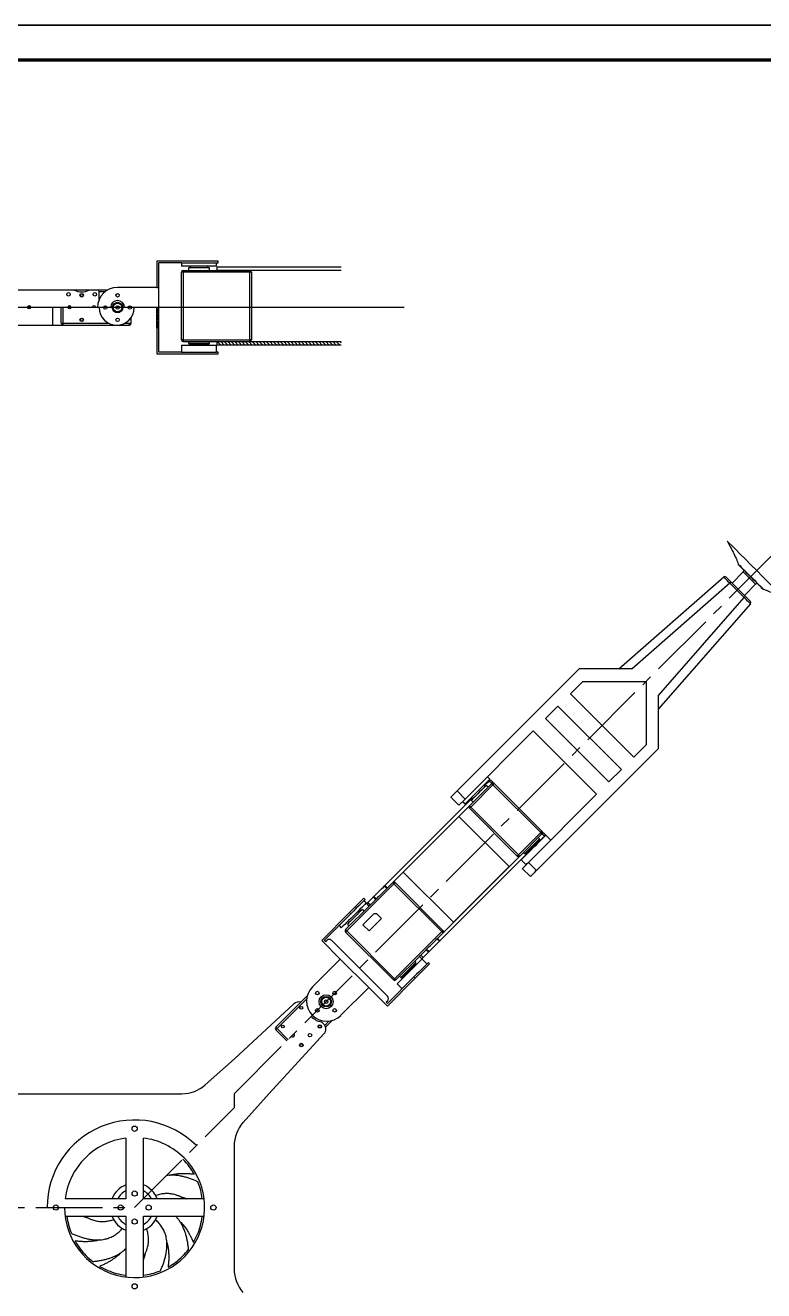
# Model space of a CAD drawing. Header units: millimetres. Extents: x 12 to 853, y 14 to 608.
# Drawn here: x 361.2 to 572.1, y 246.3 to 607.6 of the extents above; entities that cross this region are included whole.
import ezdxf

# ---------------------------------------------------------------- set-up
doc = ezdxf.new("R2010")
doc.units = ezdxf.units.MM
doc.linetypes.add('CENTER2', pattern=[28.575, 19.05, -3.175, 3.175, -3.175])
doc.layers.add('中心线', color=10, linetype='CENTER2')
doc.layers.add('标注', color=255, linetype='Continuous')

msp = doc.modelspace()

# ---------------------------------------------------------------- linework, layer by layer
at = {"color": 0, "lineweight": 35}
msp.add_line((853.04, 607.56), (12.04, 607.56), dxfattribs=at)
at = {"color": 0, "lineweight": 70}
msp.add_line((843.04, 597.56), (37.04, 597.56), dxfattribs=at)
for p, q in [((416.35, 540.23), (398.85, 540.23)), ((398.85, 540.23), (398.85, 532.73)), ((405.85, 539.73), (399.35, 539.73)), ((399.35, 514.23), (399.35, 539.73)), ((405.85, 539.73), (415.85, 539.73)), ((410.85, 539.73), (416.35, 539.73)), ((416.05, 538.59), (451.45, 538.58)), ((416.05, 537.58), (416.05, 538.58)), ((416.35, 539.73), (416.35, 540.23)), ((451.45, 537.58), (416.05, 537.58)), ((398.85, 532.73), (399.35, 532.73)), ((469.42, 526.98), (337.35, 526.98)), ((369.1, 521.98), (369.1, 526.98)), ((391.51, 522.48), (391.51, 524.21)), ((398.85, 521.23), (398.85, 526.98)), ((398.85, 526.73), (399.35, 526.23)), ((398.85, 526.23), (399.35, 525.73)), ((398.85, 525.73), (399.35, 525.23)), ((398.85, 525.23), (399.35, 524.73)), ((398.85, 524.73), (399.35, 524.23)), ((398.85, 524.23), (399.35, 523.73)), ((399.1, 526.98), (399.35, 526.73)), ((371.51, 522.48), (385.17, 522.48)), ((372.01, 521.98), (391.01, 521.98)), ((389.53, 522.48), (391.51, 522.48)), ((391.01, 521.98), (391.01, 522.48)), ((398.85, 523.73), (399.35, 523.23)), ((398.85, 523.23), (399.35, 522.73)), ((398.85, 522.73), (399.35, 522.23)), ((398.85, 522.23), (399.35, 521.73)), ((398.85, 521.73), (399.35, 521.23)), ((398.85, 521.23), (398.85, 513.73)), ((398.85, 521.23), (399.35, 521.23)), ((406.35, 517.29), (451.45, 517.28)), ((416.05, 516.28), (416.05, 517.28)), ((416.05, 517.28), (417.05, 516.28)), ((417.05, 517.28), (418.05, 516.28)), ((418.05, 517.28), (419.05, 516.28)), ((419.05, 517.28), (420.05, 516.28)), ((420.05, 517.28), (421.05, 516.28)), ((421.05, 517.28), (422.05, 516.28)), ((422.05, 517.28), (423.05, 516.28)), ((423.05, 517.28), (424.05, 516.28)), ((424.05, 517.28), (425.05, 516.28)), ((425.05, 517.28), (426.05, 516.28)), ((426.05, 517.28), (427.05, 516.28)), ((427.05, 517.28), (428.05, 516.28)), ((428.05, 517.28), (429.05, 516.28)), ((429.05, 517.28), (430.05, 516.28)), ((430.05, 517.28), (431.05, 516.28)), ((431.05, 517.28), (432.05, 516.28)), ((432.05, 517.28), (433.05, 516.28)), ((433.05, 517.28), (434.05, 516.28)), ((434.05, 517.28), (435.05, 516.28)), ((435.05, 517.28), (436.05, 516.28)), ((436.05, 517.28), (437.05, 516.28)), ((437.05, 517.28), (438.05, 516.28)), ((438.05, 517.28), (439.05, 516.28)), ((439.05, 517.28), (440.05, 516.28)), ((440.05, 517.28), (441.05, 516.28)), ((441.05, 517.28), (442.05, 516.28)), ((442.05, 517.28), (443.05, 516.28)), ((443.05, 517.28), (444.05, 516.28)), ((444.05, 517.28), (445.05, 516.28)), ((445.05, 517.28), (446.05, 516.28)), ((446.05, 517.28), (447.05, 516.28)), ((447.05, 517.28), (448.05, 516.28)), ((448.05, 517.28), (449.05, 516.28)), ((449.05, 517.28), (450.05, 516.28)), ((450.05, 517.28), (451.05, 516.28)), ((451.05, 517.28), (451.45, 516.88)), ((398.85, 513.73), (416.35, 513.73)), ((405.85, 514.23), (399.35, 514.23)), ((405.85, 514.23), (415.85, 514.23)), ((416.35, 514.23), (415.85, 514.23)), ((451.45, 516.28), (416.05, 516.28)), ((416.35, 513.73), (416.35, 514.23))]:
    msp.add_line(p, q)
at = {"color": 7, "linetype": 'Continuous', "lineweight": 25}
for p, q in [((405.85, 539.73), (405.85, 538.83)), ((407.85, 538.33), (407.85, 537.58)), ((408.35, 538.83), (408.35, 538.33)), ((413.35, 538.33), (413.35, 538.83)), ((413.85, 537.58), (413.85, 538.33)), ((415.85, 538.83), (415.85, 539.73)), ((405.85, 517.78), (405.85, 537.08)), ((425.35, 537.08), (405.85, 537.08)), ((406.35, 537.58), (425.35, 537.58)), ((406.35, 537.08), (406.35, 517.78)), ((425.35, 517.78), (425.35, 537.08)), ((425.85, 537.08), (425.85, 517.78)), ((375.06, 531.98), (339.64, 531.98)), ((381.85, 531.98), (379.64, 531.98)), ((384.76, 531.98), (382.12, 531.98)), ((382.35, 529.32), (382.35, 531.48)), ((398.85, 532.73), (387.6, 532.73)), ((342.66, 521.98), (372.01, 521.98)), ((406.35, 517.78), (425.35, 517.78)), ((407.85, 517.28), (407.85, 516.78)), ((413.85, 516.78), (413.85, 517.28)), ((405.85, 516.23), (405.85, 514.23)), ((409.35, 516.53), (409.35, 516.23)), ((412.35, 516.23), (412.35, 516.53)), ((415.85, 514.23), (415.85, 516.23)), ((530.73, 423.8), (560.69, 450.06)), ((562.44, 448.26), (534.52, 423.8)), ((561.37, 450.04), (562.79, 448.62)), ((566.54, 444.16), (562.44, 448.26)), ((562.79, 448.62), (566.9, 444.51)), ((566.26, 451.52), (563.08, 448.33)), ((566.61, 444.8), (569.79, 447.98)), ((542.07, 416.24), (566.54, 444.16)), ((568.34, 442.41), (542.07, 412.45)), ((519.38, 423.8), (484.55, 388.97)), ((534.52, 423.8), (519.38, 423.8)), ((516.9, 416.73), (520.44, 420.26)), ((520.44, 420.26), (538.54, 420.26)), ((538.54, 420.26), (538.54, 402.16)), ((535, 398.62), (516.9, 416.73)), ((542.07, 401.1), (542.07, 416.24)), ((509.83, 409.65), (513.37, 413.19)), ((513.37, 413.19), (531.47, 395.09)), ((527.93, 391.55), (509.83, 409.65)), ((486.85, 386.67), (506.29, 406.12)), ((506.29, 406.12), (524.4, 388.02)), ((507.25, 366.27), (542.07, 401.1)), ((538.54, 402.16), (535, 398.62)), ((531.47, 395.09), (527.93, 391.55)), ((488.09, 384.73), (494.45, 391.09)), ((494.8, 390.74), (488.44, 384.38)), ((492.51, 390.21), (492.15, 390.56)), ((492.33, 390.39), (493.74, 391.8)), ((493.39, 390.03), (492.86, 390.56)), ((493.92, 392.33), (493.21, 393.04)), ((494.45, 391.09), (493.74, 391.8)), ((494.1, 392.15), (494.8, 391.45)), ((508.45, 377.09), (494.8, 390.74)), ((495.16, 391.09), (508.8, 377.45)), ((463.9, 361.95), (488.79, 386.85)), ((482.78, 387.2), (484.55, 388.97)), ((485.08, 384.91), (482.78, 387.2)), ((484.55, 388.97), (486.85, 386.67)), ((486.85, 386.67), (485.08, 384.91)), ((488.62, 387.03), (488.97, 386.67)), ((524.4, 388.02), (504.95, 368.57)), ((464.6, 361.25), (488.09, 384.73)), ((486.14, 385.97), (486.85, 385.26)), ((501.73, 370.37), (488.09, 384.02)), ((488.44, 384.38), (502.09, 370.73)), ((488.62, 386.32), (489.15, 385.79)), ((485.08, 381.72), (469.17, 365.81)), ((499.44, 367.37), (485.08, 381.72)), ((502.09, 370.73), (508.45, 377.09)), ((508.8, 376.74), (502.44, 370.37)), ((507.95, 374.47), (509.51, 376.03)), ((509.51, 376.03), (508.8, 376.74)), ((509.16, 377.09), (509.87, 376.39)), ((511.32, 374.94), (509.9, 376.35)), ((507.43, 373.87), (507.21, 374.09)), ((508.1, 375.32), (507.74, 375.68)), ((478.96, 346.89), (502.44, 370.37)), ((479.67, 346.19), (504.71, 371.23)), ((502.83, 369.28), (504.24, 367.86)), ((503.5, 371.44), (503.86, 371.08)), ((504.95, 368.57), (507.25, 366.27)), ((505.09, 371.97), (505.3, 371.75)), ((469.17, 365.81), (483.53, 351.46)), ((483.53, 351.46), (499.44, 367.37)), ((505.48, 364.51), (503.18, 366.8)), ((466.52, 362.46), (453.08, 349.02)), ((464.46, 361.1), (463.75, 361.81)), ((463.9, 361.95), (464.6, 361.25)), ((466.17, 362.81), (466.52, 362.46)), ((480.17, 348.81), (466.52, 362.46)), ((466.87, 362.81), (480.52, 349.16)), ((457.93, 358.32), (453.86, 354.25)), ((458.28, 357.97), (457.93, 358.32)), ((459.1, 357.15), (460.66, 358.71)), ((459.8, 356.44), (461.36, 358.01)), ((461.36, 358.01), (460.66, 358.71)), ((460.8, 358.86), (461.51, 358.15)), ((461.51, 358.15), (461.36, 358.01)), ((453.86, 354.25), (445.91, 346.3)), ((452.73, 349.37), (459.45, 356.09)), ((454.22, 353.9), (453.86, 354.25)), ((457.15, 354.85), (456.8, 355.21)), ((458.03, 354.68), (457.5, 355.21)), ((458.56, 356.98), (457.93, 357.61)), ((459.45, 356.09), (458.74, 356.8)), ((459.1, 357.15), (459.8, 356.44)), ((454.22, 353.9), (446.61, 346.3)), ((450.86, 350.54), (451.49, 349.9)), ((453.26, 351.67), (453.62, 351.32)), ((453.26, 350.96), (453.79, 350.43)), ((457.68, 350.79), (460.86, 353.97)), ((459.45, 349.02), (457.68, 350.79)), ((462.98, 352.56), (459.45, 349.02)), ((460.86, 353.97), (461.57, 353.97)), ((461.57, 353.97), (462.98, 352.56)), ((452.73, 349.37), (453.08, 349.02)), ((466.38, 335.02), (452.73, 348.67)), ((453.08, 349.02), (466.73, 335.37)), ((466.73, 335.37), (480.17, 348.81)), ((478.96, 346.89), (479.67, 346.19)), ((480.17, 348.81), (480.52, 348.45)), ((451.21, 340.99), (445.91, 346.3)), ((446.97, 345.94), (446.61, 346.3)), ((446.97, 345.94), (447.32, 346.3)), ((464.65, 330.39), (448.74, 346.3)), ((474.16, 342.09), (475.72, 343.65)), ((476.43, 342.95), (475.72, 343.65)), ((475.87, 343.8), (476.57, 343.09)), ((479.52, 346.04), (476.57, 343.09)), ((479.52, 346.04), (478.81, 346.75)), ((451.21, 340.99), (443.26, 333.04)), ((451.21, 340.99), (459.34, 332.86)), ((473.8, 341.74), (467.09, 335.02)), ((472.74, 339.97), (472.39, 340.32)), ((474.51, 341.03), (473.8, 341.74)), ((474.16, 342.09), (474.86, 341.38)), ((474.86, 341.38), (474.51, 341.03)), ((475.96, 339.58), (474.55, 340.99)), ((474.86, 341.38), (476.43, 342.95)), ((476.67, 339.58), (476.31, 339.93)), ((476.57, 343.09), (476.43, 342.95)), ((468.15, 336.08), (468.5, 335.73)), ((469.74, 336.61), (469.95, 336.4)), ((472.07, 338.52), (471.86, 338.73)), ((476.67, 339.58), (472.6, 335.51)), ((451.39, 324.91), (459.34, 332.86)), ((464.65, 327.56), (459.34, 332.86)), ((472.25, 335.87), (464.65, 328.27)), ((472.6, 335.51), (464.65, 327.56)), ((467.47, 333.92), (468.89, 332.51)), ((472.25, 335.87), (472.6, 335.51)), ((432.77, 321.49), (441.78, 330.5)), ((464.65, 328.97), (464.29, 328.62)), ((420.98, 312.53), (437.95, 328.2)), ((464.65, 328.27), (464.29, 328.62)), ((446.49, 322.38), (445.85, 323.03)), ((448.85, 323.43), (446.99, 321.57)), ((430.88, 302.63), (446.55, 319.61)), ((412.61, 305.07), (420.98, 312.53)), ((322.16, 302.53), (405.96, 302.53)), ((430.88, 302.63), (423.42, 294.27)), ((389.97, 289.88), (389.97, 272.52)), ((394.96, 272.53), (394.96, 289.88)), ((420.88, 287.61), (420.88, 252.46)), ((389.97, 272.52), (372.63, 272.52)), ((412.31, 272.53), (394.96, 272.53)), ((372.63, 267.54), (389.98, 267.54)), ((389.98, 267.54), (389.98, 250.19)), ((394.97, 267.54), (412.32, 267.54)), ((394.97, 250.19), (394.97, 267.54)), ((411.79, 267.38), (411.67, 267.54)), ((389.82, 250.71), (389.98, 250.84))]:
    msp.add_line(p, q, dxfattribs=at)
at = {"color": 8, "linetype": 'Continuous', "lineweight": 25}
for p, q in [((569.79, 447.98), (566.26, 451.52)), ((507.8, 374.32), (507.63, 374.5)), ((507.77, 374.65), (507.95, 374.47)), ((504.71, 371.23), (504.53, 371.41)), ((504.68, 371.55), (504.86, 371.38)), ((441.61, 329.62), (440.4, 328.41)), ((446.76, 322.05), (447.97, 323.26))]:
    msp.add_line(p, q, dxfattribs=at)
at = {"color": 7, "linetype": 'Continuous', "lineweight": 25, "flags": 128}
for points in [[(415.85, 538.83), (415.82, 538.83), (415.64, 538.83), (415.28, 538.83), (414.77, 538.83), (414.11, 538.83), (413.33, 538.83), (412.46, 538.83), (411.54, 538.83), (410.59, 538.83), (409.65, 538.83), (408.75, 538.83), (407.93, 538.83), (407.21, 538.83), (406.63, 538.83), (406.2, 538.83), (405.93, 538.83), (405.85, 538.83)], [(413.85, 538.33), (413.75, 538.33), (413.48, 538.33), (413.03, 538.33), (412.45, 538.33), (411.77, 538.33), (411.04, 538.33), (410.28, 538.33), (409.57, 538.33), (408.93, 538.33), (408.42, 538.33), (408.06, 538.33), (407.87, 538.33), (407.85, 538.33)], [(406.35, 537.58), (406.35, 537.57), (406.35, 537.54), (406.35, 537.49), (406.35, 537.43), (406.35, 537.36), (406.35, 537.27), (406.35, 537.18), (406.35, 537.08)], [(425.35, 537.58), (425.35, 537.57), (425.35, 537.54), (425.35, 537.49), (425.35, 537.43), (425.35, 537.36), (425.35, 537.27), (425.35, 537.18), (425.35, 537.08)], [(425.85, 537.08), (425.84, 537.08), (425.81, 537.08), (425.76, 537.08), (425.7, 537.08), (425.62, 537.08), (425.54, 537.08), (425.44, 537.08), (425.35, 537.08)], [(406.35, 517.78), (406.25, 517.78), (406.16, 517.78), (406.07, 517.78), (405.99, 517.78), (405.93, 517.78), (405.88, 517.78), (405.86, 517.78), (405.85, 517.78)], [(406.35, 517.78), (406.35, 517.68), (406.35, 517.59), (406.35, 517.5), (406.35, 517.42), (406.35, 517.36), (406.35, 517.32), (406.35, 517.29), (406.35, 517.28)], [(425.35, 517.78), (425.35, 517.68), (425.35, 517.59), (425.35, 517.5), (425.35, 517.42), (425.35, 517.36), (425.35, 517.32), (425.35, 517.29), (425.35, 517.28)], [(425.85, 517.78), (425.84, 517.78), (425.81, 517.78), (425.76, 517.78), (425.7, 517.78), (425.62, 517.78), (425.54, 517.78), (425.44, 517.78), (425.35, 517.78)], [(405.85, 516.23), (405.85, 516.23), (405.98, 516.23), (406.29, 516.23), (406.76, 516.23), (407.38, 516.23), (408.13, 516.23), (408.97, 516.23), (409.88, 516.23), (410.83, 516.23), (411.77, 516.23), (412.69, 516.23), (413.53, 516.23), (414.28, 516.23), (414.91, 516.23), (415.39, 516.23), (415.7, 516.23), (415.84, 516.23), (415.85, 516.23)], [(413.6, 516.53), (413.5, 516.53), (413.23, 516.53), (412.79, 516.53), (412.22, 516.53), (411.56, 516.53), (410.85, 516.53), (410.13, 516.53), (409.47, 516.53), (408.9, 516.53), (408.47, 516.53), (408.19, 516.53), (408.1, 516.53), (408.1, 516.53)], [(561.66, 460.36), (561.65, 460.36), (561.82, 460.2), (562.3, 459.71), (563.09, 458.93), (564.14, 457.87), (565.43, 456.59), (566.9, 455.12), (568.49, 453.53), (570.15, 451.87), (571.8, 450.21), (573.4, 448.62), (574.86, 447.15), (576.15, 445.86), (577.21, 444.81), (577.99, 444.02), (578.48, 443.54), (578.63, 443.38)], [(571.81, 446.67), (571.77, 446.71), (571.62, 446.86), (571.35, 447.13), (570.97, 447.51), (570.5, 447.98), (569.95, 448.53), (569.34, 449.13), (568.7, 449.78), (568.05, 450.43), (567.41, 451.07), (566.81, 451.67), (566.26, 452.22), (565.79, 452.69), (565.41, 453.07), (565.14, 453.34), (564.98, 453.5), (564.95, 453.53)], [(562.44, 448.26), (562.1, 448.61), (561.77, 448.95), (561.47, 449.26), (561.2, 449.53), (560.98, 449.76), (560.82, 449.92), (560.72, 450.02), (560.69, 450.06)], [(562.79, 448.62), (562.78, 448.61), (562.76, 448.59), (562.73, 448.56), (562.69, 448.51), (562.63, 448.46), (562.57, 448.4), (562.51, 448.33), (562.44, 448.26)], [(566.9, 444.51), (566.89, 444.51), (566.87, 444.49), (566.84, 444.45), (566.79, 444.41), (566.74, 444.36), (566.68, 444.29), (566.61, 444.23), (566.54, 444.16)], [(566.9, 444.51), (567.17, 444.24), (567.44, 443.97), (567.68, 443.73), (567.9, 443.51), (568.07, 443.33), (568.2, 443.2), (568.29, 443.12), (568.31, 443.1)], [(568.34, 442.41), (568.3, 442.45), (568.2, 442.55), (568.03, 442.71), (567.81, 442.92), (567.54, 443.19), (567.23, 443.49), (566.89, 443.82), (566.54, 444.16)], [(493.92, 392.33), (493.92, 392.33), (493.82, 392.23), (493.6, 392.01), (493.26, 391.67), (492.81, 391.22), (492.28, 390.69), (491.69, 390.1), (491.04, 389.45), (490.37, 388.78), (489.7, 388.11), (489.06, 387.47), (488.46, 386.87), (487.94, 386.35), (487.5, 385.91), (487.16, 385.57), (486.95, 385.36), (486.85, 385.26), (486.85, 385.26)], [(492.86, 390.56), (492.82, 390.53), (492.66, 390.36), (492.37, 390.08), (491.99, 389.69), (491.52, 389.22), (491, 388.71), (490.47, 388.18), (489.96, 387.66), (489.49, 387.19), (489.1, 386.81), (488.82, 386.52), (488.65, 386.36), (488.62, 386.32)], [(493.74, 391.8), (493.81, 391.87), (493.88, 391.94), (493.94, 392), (493.99, 392.05), (494.04, 392.09), (494.07, 392.13), (494.09, 392.15), (494.1, 392.15)], [(494.8, 391.45), (494.8, 391.44), (494.78, 391.42), (494.74, 391.39), (494.7, 391.34), (494.65, 391.29), (494.59, 391.23), (494.52, 391.16), (494.45, 391.09)], [(494.45, 391.09), (494.46, 391.09), (494.48, 391.07), (494.51, 391.03), (494.55, 390.99), (494.61, 390.94), (494.67, 390.87), (494.74, 390.81), (494.8, 390.74)], [(495.16, 391.09), (495.15, 391.09), (495.13, 391.07), (495.1, 391.03), (495.05, 390.99), (495, 390.94), (494.94, 390.87), (494.87, 390.81), (494.8, 390.74)], [(488.44, 384.38), (488.37, 384.44), (488.3, 384.51), (488.24, 384.57), (488.19, 384.63), (488.15, 384.67), (488.11, 384.7), (488.09, 384.72), (488.09, 384.73)], [(488.44, 384.38), (488.37, 384.31), (488.3, 384.24), (488.24, 384.18), (488.19, 384.13), (488.15, 384.08), (488.11, 384.05), (488.09, 384.03), (488.09, 384.02)], [(504.04, 370.49), (504.59, 371.03), (505.2, 371.65), (505.85, 372.3), (506.52, 372.97), (507.19, 373.63), (507.82, 374.27), (508.41, 374.85), (508.91, 375.36), (509.33, 375.78), (509.64, 376.09), (509.83, 376.28), (509.9, 376.35), (509.9, 376.35)], [(508.8, 377.45), (508.8, 377.44), (508.78, 377.42), (508.75, 377.39), (508.7, 377.34), (508.65, 377.29), (508.59, 377.23), (508.52, 377.16), (508.45, 377.09)], [(508.45, 377.09), (508.52, 377.02), (508.59, 376.96), (508.65, 376.9), (508.7, 376.84), (508.75, 376.8), (508.78, 376.77), (508.8, 376.75), (508.8, 376.74)], [(508.8, 376.74), (508.87, 376.81), (508.94, 376.87), (509, 376.94), (509.05, 376.99), (509.1, 377.03), (509.13, 377.07), (509.15, 377.09), (509.16, 377.09)], [(509.87, 376.39), (509.86, 376.38), (509.84, 376.36), (509.81, 376.33), (509.76, 376.28), (509.71, 376.23), (509.65, 376.17), (509.58, 376.1), (509.51, 376.03)], [(508.1, 374.97), (508.03, 374.9), (507.84, 374.71), (507.53, 374.4), (507.13, 374), (506.66, 373.53), (506.15, 373.03), (505.65, 372.52), (505.18, 372.05), (504.78, 371.65), (504.47, 371.34), (504.27, 371.15), (504.21, 371.08)], [(507.39, 373.91), (507.45, 373.97), (507.8, 374.32)], [(507.95, 374.47), (507.93, 374.45), (507.91, 374.43), (507.89, 374.41), (507.87, 374.39), (507.86, 374.38), (507.84, 374.36), (507.82, 374.34), (507.8, 374.32)], [(502.09, 370.73), (502.02, 370.66), (501.95, 370.59), (501.89, 370.53), (501.84, 370.48), (501.79, 370.43), (501.76, 370.4), (501.74, 370.38), (501.73, 370.37)], [(502.44, 370.37), (502.43, 370.38), (502.41, 370.4), (502.38, 370.43), (502.34, 370.48), (502.28, 370.53), (502.22, 370.59), (502.16, 370.66), (502.09, 370.73)], [(502.83, 369.28), (502.84, 369.29), (502.97, 369.42), (503.22, 369.67), (503.58, 370.03), (504.04, 370.49)], [(503.18, 366.8), (503.22, 366.84), (503.32, 366.94), (503.48, 367.1), (503.7, 367.32), (503.97, 367.59), (504.27, 367.9), (504.61, 368.23), (504.95, 368.57)], [(504.86, 371.38), (504.84, 371.36), (504.82, 371.34), (504.8, 371.32), (504.79, 371.3), (504.77, 371.29), (504.75, 371.27), (504.73, 371.25), (504.71, 371.23)], [(504.86, 371.38), (505.21, 371.73), (505.27, 371.79)], [(507.25, 366.27), (506.9, 365.93), (506.57, 365.6), (506.27, 365.29), (506, 365.02), (505.78, 364.8), (505.62, 364.64), (505.52, 364.54), (505.48, 364.51)], [(460.8, 358.86), (461.16, 359.21), (461.52, 359.58), (461.9, 359.95), (462.28, 360.33), (462.66, 360.71), (463.03, 361.09), (463.4, 361.45), (463.75, 361.81)], [(463.75, 361.81), (463.77, 361.82), (463.79, 361.84), (463.8, 361.86), (463.82, 361.88), (463.84, 361.9), (463.86, 361.92), (463.88, 361.94), (463.9, 361.95)], [(466.87, 362.81), (466.87, 362.8), (466.85, 362.78), (466.81, 362.75), (466.77, 362.71), (466.72, 362.65), (466.66, 362.59), (466.59, 362.52), (466.52, 362.46)], [(458.28, 357.97), (458.26, 357.95), (458.13, 357.81), (457.86, 357.54), (457.46, 357.14), (456.96, 356.64), (456.36, 356.04), (455.68, 355.37), (454.96, 354.65), (454.22, 353.9)], [(460.66, 358.71), (460.68, 358.73), (460.69, 358.75), (460.71, 358.77), (460.73, 358.79), (460.75, 358.81), (460.77, 358.83), (460.79, 358.84), (460.8, 358.86)], [(464.46, 361.1), (464.1, 360.75), (463.74, 360.38), (463.36, 360.01), (462.98, 359.63), (462.61, 359.25), (462.23, 358.87), (461.86, 358.51), (461.51, 358.15)], [(464.6, 361.25), (464.59, 361.23), (464.57, 361.21), (464.55, 361.19), (464.53, 361.17), (464.51, 361.15), (464.49, 361.13), (464.47, 361.12), (464.46, 361.1)], [(458.56, 356.98), (458.55, 356.96), (458.42, 356.83), (458.17, 356.58), (457.8, 356.21), (457.33, 355.74), (456.79, 355.2), (456.17, 354.58), (455.52, 353.93), (454.85, 353.26), (454.18, 352.59), (453.55, 351.96), (452.97, 351.38), (452.46, 350.87), (452.05, 350.46), (451.74, 350.15), (451.56, 349.97), (451.49, 349.9)], [(457.5, 355.21), (457.44, 355.14), (457.24, 354.94), (456.93, 354.63), (456.52, 354.22), (456.04, 353.74), (455.52, 353.22), (454.99, 352.69), (454.48, 352.18), (454.03, 351.73), (453.67, 351.37), (453.41, 351.11), (453.28, 350.98), (453.26, 350.96)], [(458.74, 356.8), (458.75, 356.81), (458.77, 356.83), (458.8, 356.86), (458.85, 356.9), (458.9, 356.96), (458.96, 357.02), (459.03, 357.08), (459.1, 357.15)], [(459.8, 356.44), (459.73, 356.38), (459.67, 356.31), (459.61, 356.25), (459.55, 356.19), (459.51, 356.15), (459.48, 356.12), (459.46, 356.1), (459.45, 356.09)], [(453.08, 349.02), (453.02, 348.95), (452.95, 348.88), (452.89, 348.82), (452.83, 348.77), (452.79, 348.73), (452.76, 348.69), (452.74, 348.67), (452.73, 348.67)], [(478.81, 346.75), (478.83, 346.76), (478.85, 346.78), (478.86, 346.8), (478.88, 346.82), (478.9, 346.84), (478.92, 346.85), (478.94, 346.87), (478.96, 346.89)], [(480.52, 349.16), (480.51, 349.15), (480.49, 349.13), (480.46, 349.1), (480.42, 349.06), (480.36, 349), (480.3, 348.94), (480.24, 348.88), (480.17, 348.81)], [(475.72, 343.65), (475.74, 343.67), (475.76, 343.69), (475.78, 343.71), (475.79, 343.73), (475.81, 343.75), (475.83, 343.76), (475.85, 343.78), (475.87, 343.8)], [(475.87, 343.8), (476.22, 344.15), (476.58, 344.52), (476.96, 344.89), (477.34, 345.27), (477.72, 345.65), (478.09, 346.03), (478.46, 346.39), (478.81, 346.75)], [(479.67, 346.19), (479.65, 346.17), (479.63, 346.15), (479.61, 346.13), (479.59, 346.11), (479.57, 346.09), (479.55, 346.07), (479.54, 346.06), (479.52, 346.04)], [(467.47, 333.92), (467.48, 333.93), (467.57, 334.02), (467.79, 334.24), (468.12, 334.57), (468.56, 335.01), (469.09, 335.54), (469.68, 336.13), (470.33, 336.78), (471, 337.45), (471.67, 338.11), (472.31, 338.76), (472.91, 339.36), (473.44, 339.89), (473.88, 340.33), (474.22, 340.67), (474.44, 340.89), (474.54, 340.99), (474.55, 340.99)], [(472.74, 339.62), (472.68, 339.55), (472.48, 339.36), (472.17, 339.05), (471.77, 338.64), (471.3, 338.17), (470.8, 337.67), (470.29, 337.17), (469.83, 336.7), (469.42, 336.3), (469.11, 335.99), (468.92, 335.79), (468.85, 335.73), (468.85, 335.73)], [(476.31, 339.93), (476.3, 339.92), (476.16, 339.78), (475.89, 339.51), (475.49, 339.11), (474.99, 338.61), (474.39, 338.01), (473.72, 337.34), (472.99, 336.62), (472.25, 335.87)], [(473.8, 341.74), (473.81, 341.74), (473.83, 341.76), (473.86, 341.8), (473.91, 341.84), (473.96, 341.89), (474.02, 341.96), (474.09, 342.02), (474.16, 342.09)], [(466.73, 335.37), (466.66, 335.3), (466.6, 335.24), (466.54, 335.18), (466.48, 335.12), (466.44, 335.08), (466.41, 335.05), (466.39, 335.03), (466.38, 335.02)], [(466.73, 335.37), (466.8, 335.3), (466.87, 335.24), (466.93, 335.18), (466.98, 335.12), (467.03, 335.08), (467.06, 335.05), (467.08, 335.03), (467.09, 335.02)]]:
    msp.add_lwpolyline(points, dxfattribs=at)
at = {"linetype": 'Continuous', "lineweight": 25, "flags": 128}
msp.add_lwpolyline([(407.85, 516.78), (407.87, 516.78), (408.06, 516.78), (408.42, 516.78), (408.93, 516.78), (409.57, 516.78), (410.28, 516.78), (411.04, 516.78), (411.77, 516.78), (412.45, 516.78), (413.03, 516.78), (413.48, 516.78), (413.75, 516.78), (413.85, 516.78)], dxfattribs=at)
at = {"color": 8, "linetype": 'Continuous', "lineweight": 25, "flags": 128}
for points in [[(564.82, 453.77), (564.85, 453.73), (565.01, 453.57), (565.3, 453.29), (565.7, 452.89), (566.2, 452.39), (566.77, 451.81), (567.41, 451.17), (568.09, 450.5), (568.78, 449.81), (569.45, 449.14), (570.09, 448.5), (570.67, 447.92), (571.17, 447.42), (571.56, 447.02), (571.85, 446.74), (572.01, 446.57), (572.05, 446.54)], [(503.86, 371.08), (503.89, 371.12), (504.06, 371.28), (504.34, 371.57), (504.73, 371.96), (505.2, 372.42), (505.71, 372.94), (506.24, 373.47), (506.76, 373.98), (507.22, 374.45), (507.61, 374.84), (507.9, 375.12), (508.06, 375.29), (508.1, 375.32)], [(468.5, 335.73), (468.52, 335.74), (468.65, 335.88), (468.9, 336.13), (469.27, 336.5), (469.72, 336.94), (470.22, 337.45), (470.75, 337.98), (471.28, 338.5), (471.76, 338.98), (472.17, 339.39), (472.48, 339.71), (472.68, 339.9), (472.74, 339.97)]]:
    msp.add_lwpolyline(points, dxfattribs=at)
at = {"color": 7, "linetype": 'Continuous', "lineweight": 25}
for centre, radius in [((373.6, 530.73), 0.5), ((381.1, 530.73), 0.5), ((377.35, 530.48), 0.5), ((377.35, 530.48), 0.5), ((377.35, 530.48), 0.4), ((384.1, 526.98), 0.5), ((387.6, 526.98), 1.5), ((387.6, 526.98), 1.25), ((387.6, 530.48), 0.5), ((391.1, 526.98), 0.5), ((362.35, 526.98), 0.4), ((373.85, 526.98), 0.4), ((377.35, 523.48), 0.5), ((377.35, 523.48), 0.4), ((387.6, 523.48), 0.5), ((444.67, 331.27), 0.5), ((447.15, 328.8), 2), ((447.15, 328.8), 1.5), ((447.15, 328.8), 1.25), ((449.62, 331.27), 0.5), ((440.07, 327.03), 0.4), ((444.67, 326.32), 0.5), ((449.62, 326.32), 0.5), ((434.77, 321.73), 0.4), ((445.38, 321.73), 0.5), ((445.38, 321.73), 0.4), ((442.55, 319.25), 0.5), ((440.07, 316.42), 0.5), ((440.07, 316.42), 0.4), ((392.47, 274.03), 0.75), ((388.47, 270.03), 0.75), ((396.47, 270.03), 0.75), ((392.47, 266.03), 0.75)]:
    msp.add_circle(centre, radius, dxfattribs=at)
at = {"color": 7, "linetype": 'Continuous'}
for centre in [(377.35, 530.48), (387.6, 526.98), (377.35, 523.48), (447.15, 328.8), (442.55, 319.25)]:
    msp.add_circle(centre, 0.5, dxfattribs=at)
at = {"color": 7, "linetype": 'Continuous', "lineweight": 25}
for centre, radius, start, end in [((406.35, 537.08), 0.5, 90, 180), ((425.35, 537.08), 0.5, 360, 90), ((375.06, 531.48), 0.5, 65.38, 90), ((377.35, 536.48), 5, 245.38, 294.62), ((379.64, 531.48), 0.5, 90, 114.62), ((387.6, 526.98), 5.75, 90, 180), ((381.85, 531.48), 0.5, 0, 90), ((362.35, 526.98), 0.5, 0, 180), ((380.85, 526.98), 0.5, 0, 180), ((387.6, 526.98), 2, 0, 180), ((406.35, 517.78), 0.5, 180, 270), ((408.1, 516.78), 0.25, 180, 270), ((413.6, 516.78), 0.25, 270, 360), ((425.35, 517.78), 0.5, 270, 360), ((565.3, 453.88), 0.5, 193.0602, 225), ((565.9, 451.87), 0.5, 315, 45), ((561.02, 449.68), 0.5, 45, 131.2308), ((570.15, 447.63), 0.5, 45, 135), ((572.16, 447.02), 0.5, 225, 256.9398), ((567.96, 442.74), 0.5, 318.7692, 45), ((494.8, 390.74), 0.5, 45, 135), ((488.44, 384.38), 0.5, 135, 225), ((508.45, 377.09), 0.5, 315, 45), ((507.92, 375.15), 0.25, 315, 45), ((502.09, 370.73), 0.5, 225, 315), ((504.03, 371.26), 0.25, 225, 315), ((466.52, 362.46), 0.5, 45, 135), ((453.08, 349.02), 0.5, 135, 225), ((480.17, 348.81), 0.5, 315, 45), ((448.03, 345.59), 1, 45, 135), ((472.57, 339.79), 0.25, 315, 45), ((447.32, 328.97), 5.75, 135, 315), ((466.73, 335.37), 0.5, 225, 315), ((468.68, 335.9), 0.25, 225, 315), ((463.94, 329.68), 1, 315, 45), ((439.31, 326.73), 2, 72.4185, 132.7094), ((439.31, 326.73), 2, 57.16915673451541, 57.16923393284812), ((446.79, 328.44), 5.5, 224.9232, 260.0968), ((445.08, 320.96), 2, 317.2906, 45), ((405.96, 312.53), 10, 270, 311.7268), ((430.88, 287.61), 10, 138.2732, 180), ((392.47, 270.03), 20, 180, 45.0621), ((392.47, 270.03), 6.93, 111.44, 158.94), ((392.47, 270.03), 5.42, 117.4122, 152.6966), ((392.47, 270.03), 6.93, 21.1411, 68.94), ((392.47, 270.03), 5.42, 27.4122, 62.6966), ((392.47, 270.03), 6.92, 201.4511, 248.94), ((392.47, 270.03), 5.43, 207.4122, 242.6966), ((392.47, 270.03), 5.43, 297.4122, 332.6966), ((392.47, 270.03), 6.93, 291.1411, 338.94), ((430.88, 252.46), 10, 180, 221.7268)]:
    msp.add_arc(centre, radius, start, end, dxfattribs=at)
at = {"color": 7, "linetype": 'Continuous'}
for centre, start, end in [((373.85, 526.98), 0, 180), ((437.6, 319.25), 224.3719, 45.6552)]:
    msp.add_arc(centre, 0.5, start, end, dxfattribs=at)
for centre, radius, start in [((387.35, 526.98), 5, 180), ((391.01, 522.48), 0.5, 270)]:
    msp.add_arc(centre, radius, start, 0)
at = {"color": 7, "linetype": 'Continuous', "lineweight": 25}
for points, knots in [([(561.65, 460.36), (561.93, 459.86), (562.5, 458.8), (563.37, 457.15), (564.08, 455.71), (564.58, 454.56), (564.74, 454.03), (564.82, 453.77)], [0, 0, 0, 0, 0.23283, 0.491451, 0.75846, 0.885332, 1, 1, 1, 1]), ([(572.05, 446.54), (572.41, 446.42), (573.28, 446.14), (574.73, 445.43), (576.57, 444.49), (577.91, 443.77), (578.64, 443.38)], [0, 0, 0, 0, 0.153079, 0.376177, 0.661042, 1, 1, 1, 1]), ([(409.47, 279.59), (409.46, 279.6), (409.03, 280.36), (408.08, 281.8), (406.93, 283.16), (406.28, 283.8), (406.24, 283.84)], [0, 0, 0, 0, 0.0049891, 0.3363915, 0.665978, 0.6882075, 0.6882075, 0.6882075, 0.6882075]), ([(410.53, 277.4), (410.18, 277.55), (409.5, 277.85), (408.45, 278.25), (407.38, 278.61), (406.51, 278.84), (405.81, 278.99), (405.26, 279.1), (404.67, 279.18), (404.13, 279.24), (403.51, 279.28), (402.8, 279.28), (402.1, 279.23), (401.7, 279.18), (401.58, 279.17)], [0, 0, 0, 0, 0.0707433, 0.1415673, 0.2118848, 0.2831944, 0.3116786, 0.3463803, 0.3889937, 0.4251502, 0.448585, 0.5061993, 0.5595298, 0.5816706, 0.5816706, 0.5816706, 0.5816706]), ([(402.42, 279.25), (402.55, 279.29), (403.07, 279.45), (404.01, 279.61), (405.17, 279.75), (406.29, 279.79), (407.36, 279.78), (408.41, 279.71), (409.12, 279.63), (409.47, 279.59)], [0, 0, 0, 0, 0.057505, 0.228496, 0.399382, 0.553258, 0.700326, 0.850797, 1, 1, 1, 1]), ([(411.8, 272.53), (411.68, 273.34), (411.41, 275), (410.83, 276.58), (410.53, 277.4)], [0, 0, 0, 0, 0.485337, 1, 1, 1, 1]), ([(406.61, 272.53), (406.41, 272.65), (405.98, 272.92), (405.25, 273.26), (404.32, 273.63), (403.19, 273.91), (401.88, 274.05), (400.56, 273.98), (399.48, 273.76), (398.78, 273.55), (398.5, 273.45), (398.42, 273.42)], [0, 0, 0, 0, 0.080771, 0.180092, 0.281437, 0.434008, 0.587108, 0.742769, 0.895043, 0.973111, 1, 1, 1, 1]), ([(405.7, 273.04), (405.83, 273), (406.36, 272.88), (406.89, 272.71), (407.27, 272.54), (407.29, 272.53)], [0, 0, 0, 0, 0.244756, 0.972534, 1, 1, 1, 1]), ([(373.14, 267.54), (373.27, 266.73), (373.53, 265.06), (374.11, 263.48), (374.41, 262.67)], [0, 0, 0, 0, 0.4853369, 1, 1, 1, 1]), ([(379.24, 267.03), (379.11, 267.06), (378.58, 267.18), (378.05, 267.36), (377.67, 267.53), (377.66, 267.54)], [0, 0, 0, 0, 0.2447555, 0.9725345, 1, 1, 1, 1]), ([(378.33, 267.54), (378.53, 267.42), (378.97, 267.15), (379.69, 266.8), (380.63, 266.44), (381.75, 266.15), (383.06, 266.02), (384.38, 266.09), (385.46, 266.31), (386.16, 266.51), (386.43, 266.61), (386.5, 266.64)], [0, 0, 0, 0, 0.080988, 0.180577, 0.282195, 0.435176, 0.588688, 0.744768, 0.897452, 0.97573, 1, 1, 1, 1]), ([(407.87, 258.08), (407.83, 258.45), (407.75, 259.2), (407.58, 260.31), (407.35, 261.41), (407.12, 262.28), (406.9, 262.96), (406.72, 263.49), (406.49, 264.04), (406.27, 264.54), (406, 265.09), (405.65, 265.71), (405.15, 266.44), (404.67, 267.06), (404.31, 267.4), (404.15, 267.54)], [0, 0, 0, 0, 0.1081674, 0.2164577, 0.3239742, 0.4330075, 0.4765599, 0.5296194, 0.5947757, 0.6500594, 0.6858915, 0.7739843, 0.8555273, 0.938732, 1, 1, 1, 1]), ([(409.25, 260.09), (409.25, 260.1), (409.7, 260.85), (410.47, 262.4), (411.34, 264.83), (411.64, 266.53), (411.79, 267.38)], [0, 0, 0, 0, 0.004989, 0.336391, 0.665978, 1, 1, 1, 1]), ([(374.41, 262.67), (374.76, 262.52), (375.44, 262.22), (376.49, 261.82), (377.56, 261.46), (378.43, 261.23), (379.13, 261.07), (379.68, 260.97), (380.27, 260.88), (380.81, 260.83), (381.43, 260.79), (382.14, 260.78), (383.02, 260.84), (384.01, 261), (385.13, 261.31), (386.33, 261.85), (387.43, 262.57), (388.26, 263.3), (388.77, 263.83), (388.97, 264.07), (389.02, 264.13)], [0, 0, 0, 0, 0.070704, 0.141487, 0.211766, 0.283035, 0.311503, 0.346185, 0.388775, 0.424911, 0.448333, 0.505914, 0.559215, 0.613602, 0.695478, 0.777639, 0.861174, 0.942891, 0.984786, 1, 1, 1, 1]), ([(394.97, 255.9), (395.09, 256.09), (395.35, 256.53), (395.7, 257.25), (396.06, 258.19), (396.35, 259.31), (396.48, 260.63), (396.41, 261.94), (396.2, 263.02), (395.99, 263.73), (395.89, 264), (395.86, 264.07)], [0, 0, 0, 0, 0.080866, 0.180304, 0.281769, 0.434519, 0.587798, 0.743643, 0.896096, 0.974256, 1, 1, 1, 1]), ([(399.83, 251.98), (399.98, 252.32), (400.29, 253.01), (400.69, 254.06), (401.04, 255.12), (401.28, 256), (401.43, 256.69), (401.53, 257.24), (401.62, 257.84), (401.67, 258.37), (401.71, 258.99), (401.72, 259.71), (401.66, 260.58), (401.5, 261.57), (401.19, 262.69), (400.65, 263.89), (399.93, 265), (399.2, 265.82), (398.67, 266.34), (398.44, 266.53), (398.38, 266.58)], [0, 0, 0, 0, 0.070717, 0.141514, 0.211805, 0.283088, 0.311562, 0.34625, 0.388848, 0.424991, 0.448417, 0.506009, 0.55932, 0.613717, 0.695609, 0.777785, 0.861336, 0.943068, 0.984971, 1, 1, 1, 1]), ([(405.43, 266.02), (405.53, 265.93), (405.92, 265.56), (406.53, 264.83), (407.23, 263.89), (407.83, 262.95), (408.35, 262.01), (408.82, 261.07), (409.11, 260.42), (409.25, 260.09)], [0, 0, 0, 0, 0.057505, 0.228496, 0.399382, 0.553258, 0.700326, 0.850797, 1, 1, 1, 1]), ([(382.52, 260.82), (382.39, 260.78), (381.87, 260.62), (380.94, 260.46), (379.77, 260.32), (378.65, 260.27), (377.59, 260.29), (376.53, 260.35), (375.82, 260.44), (375.47, 260.48)], [0, 0, 0, 0, 0.057505, 0.228496, 0.399382, 0.553258, 0.700326, 0.850797, 1, 1, 1, 1]), ([(375.47, 260.48), (375.48, 260.46), (375.91, 259.71), (376.86, 258.26), (378.53, 256.29), (379.85, 255.19), (380.51, 254.63)], [0, 0, 0, 0, 0.004989, 0.336391, 0.665978, 1, 1, 1, 1]), ([(380.51, 254.63), (380.89, 254.67), (381.63, 254.75), (382.74, 254.93), (383.85, 255.16), (384.72, 255.39), (385.4, 255.6), (385.92, 255.79), (386.48, 256.01), (386.98, 256.23), (387.53, 256.51), (388.15, 256.86), (388.88, 257.35), (389.5, 257.83), (389.84, 258.2), (389.98, 258.35)], [0, 0, 0, 0, 0.108167, 0.216458, 0.323974, 0.433007, 0.47656, 0.529619, 0.594776, 0.650059, 0.685891, 0.773984, 0.855527, 0.938732, 1, 1, 1, 1]), ([(388.46, 257.08), (388.36, 256.98), (388, 256.58), (387.27, 255.97), (386.33, 255.27), (385.38, 254.67), (384.45, 254.15), (383.5, 253.68), (382.85, 253.4), (382.53, 253.26)], [0, 0, 0, 0, 0.057505, 0.228496, 0.399382, 0.553258, 0.700326, 0.850797, 1, 1, 1, 1]), ([(395.47, 256.81), (395.44, 256.67), (395.32, 256.15), (395.14, 255.62), (394.97, 255.23), (394.97, 255.22)], [0, 0, 0, 0, 0.244755, 0.972534, 1, 1, 1, 1]), ([(401.68, 260.08), (401.72, 259.95), (401.88, 259.43), (402.05, 258.5), (402.18, 257.33), (402.23, 256.22), (402.21, 255.15), (402.15, 254.09), (402.07, 253.39), (402.03, 253.04)], [0, 0, 0, 0, 0.0575051, 0.2284962, 0.3993823, 0.5532585, 0.7003259, 0.8507972, 1, 1, 1, 1]), ([(402.03, 253.04), (402.04, 253.04), (402.8, 253.47), (404.24, 254.42), (406.21, 256.1), (407.32, 257.41), (407.87, 258.08)], [0, 0, 0, 0, 0.004989, 0.336391, 0.665978, 1, 1, 1, 1]), ([(382.53, 253.26), (382.54, 253.25), (383.29, 252.81), (384.84, 252.03), (387.27, 251.16), (388.97, 250.87), (389.82, 250.71)], [0, 0, 0, 0, 0.004989, 0.336391, 0.665978, 1, 1, 1, 1]), ([(394.97, 250.7), (395.78, 250.83), (397.44, 251.09), (399.02, 251.68), (399.83, 251.98)], [0, 0, 0, 0, 0.485337, 1, 1, 1, 1])]:
    msp.add_open_spline(points, degree=3, knots=knots, dxfattribs=at)
msp.add_open_spline([(395.98, 276), (395.96, 275.98), (395.95, 275.96), (395.93, 275.94)], degree=3, dxfattribs=at)
at = {"layer": '中心线', "linetype": 'CENTER2'}
for p, q in [((420.88, 302.53), (579.51, 461.24)), ((420.88, 302.53), (420.88, 298.51)), ((392.47, 270.03), (420.88, 298.51)), ((335.65, 270.03), (392.47, 270.03))]:
    msp.add_line(p, q, dxfattribs=at)
at = {"layer": '标注'}
for p, q in [((382.12, 531.98), (372.01, 531.98)), ((384.02, 531.48), (382.35, 531.48)), ((371.51, 522.48), (371.51, 526.98)), ((372.01, 526.98), (372.01, 521.98)), ((441.61, 329.62), (432.76, 320.78)), ((432.76, 321.49), (436.3, 317.96)), ((432.76, 320.78), (435.94, 317.6))]:
    msp.add_line(p, q, dxfattribs=at)
for centre in [(392.47, 292.53), (369.97, 270.03), (414.97, 270.03), (392.47, 247.53)]:
    msp.add_circle(centre, 0.75, dxfattribs=at)
for centre, radius, start, end in [((372.01, 522.48), 0.5, 180, 270), ((433.12, 321.13), 0.5, 135, 225), ((392.47, 270.03), 25, 45.0621, 180), ((392.47, 270.03), 20, 97.1738, 172.8526), ((392.47, 270.03), 20, 45.0621, 82.8526)]:
    msp.add_arc(centre, radius, start, end, dxfattribs=at)

doc.saveas('drawing.dxf')
